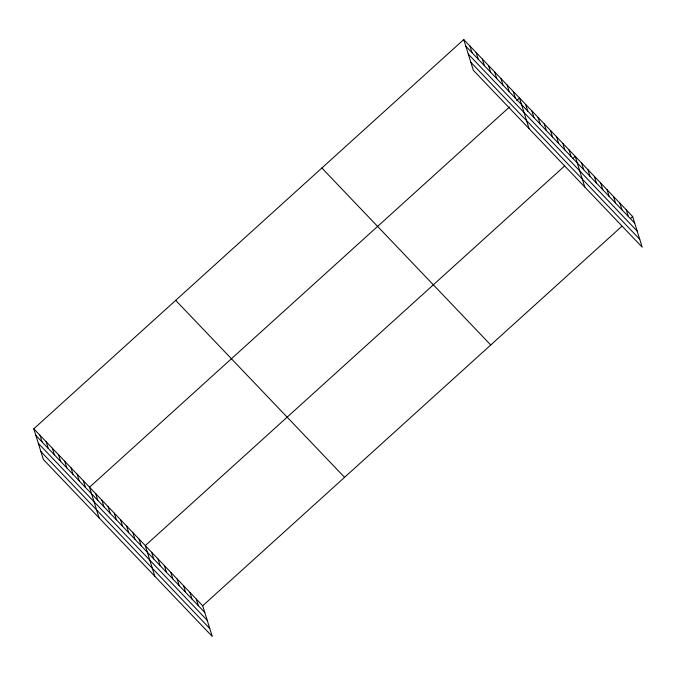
<?xml version="1.0" encoding="UTF-8"?>
<svg xmlns="http://www.w3.org/2000/svg" width="676" height="676" viewBox="0 0 676 676"><rect width="100%" height="100%" fill="white"/><g stroke="black" fill="none" stroke-linecap="round" stroke-linejoin="round"><path stroke-width="1.01" d="M33.8 428.804L202.69 605.772L212.247 636.446L43.348 459.469L33.8 428.804L463.753 39.554L632.652 216.531L642.2 247.196L473.31 70.228L463.753 39.554M509.56 106.952L89.536 487.202L99.085 517.867M516.65 100.53L519.489 97.961L529.046 128.626M564.587 166L145.272 545.608L154.821 576.273M573.096 158.285L575.225 156.359L584.774 187.032M202.69 605.772L622.005 226.164M630.522 218.458L632.652 216.531M465.823 46.205L634.722 223.181M468.299 54.131L637.189 231.107M470.842 62.302L639.733 239.27M321.869 168.011L490.759 344.988M175.684 300.347L344.574 477.324M35.87 435.445L204.76 612.422M38.338 443.372L207.228 620.348M40.881 451.543L209.771 628.519M626.272 209.847L628.342 216.497M619.892 203.163L621.962 209.814M613.504 196.479L615.574 203.121M607.124 189.795L609.194 196.437M600.744 183.103L602.815 189.753M594.365 176.419L596.435 183.069M587.985 169.735L590.055 176.385M581.605 163.051L583.675 169.693M569.031 149.869L571.102 156.519M562.838 143.388L564.908 150.03M556.644 136.898L558.714 143.54M550.458 130.409L552.529 137.051M544.264 123.919L546.335 130.569M538.071 117.43L540.141 124.08M531.877 110.94L533.947 117.59M525.683 104.45L527.753 111.101M513.295 91.471L515.365 98.121M507.101 84.982L509.18 91.632M500.916 78.492L502.986 85.142M494.722 72.002L496.792 78.653M488.528 65.513L490.599 72.163M482.334 59.023L484.405 65.673M476.141 52.534L478.211 59.184M469.947 46.044L472.017 52.694M196.31 599.088L198.381 605.738M189.931 592.404L192.001 599.054M183.551 585.72L185.621 592.37M177.171 579.036L179.241 585.678M170.791 572.344L172.862 578.994M164.412 565.66L166.482 572.31M158.032 558.976L160.102 565.626M151.652 552.292L153.722 558.942M139.079 539.118L141.149 545.76M132.885 532.629L134.955 539.271M126.691 526.139L128.761 532.781M120.497 519.65L122.567 526.3M114.303 513.16L116.373 519.81M108.109 506.67L110.18 513.321M101.924 500.181L103.994 506.831M95.73 493.691L97.8 500.341M83.342 480.712L85.413 487.362M77.148 474.222L79.219 480.873M70.955 467.733L73.025 474.383M64.761 461.243L66.831 467.893M58.567 454.754L60.646 461.404M52.382 448.264L54.452 454.914M46.188 441.774L48.258 448.425M39.994 435.293L42.064 441.935"/></g></svg>
